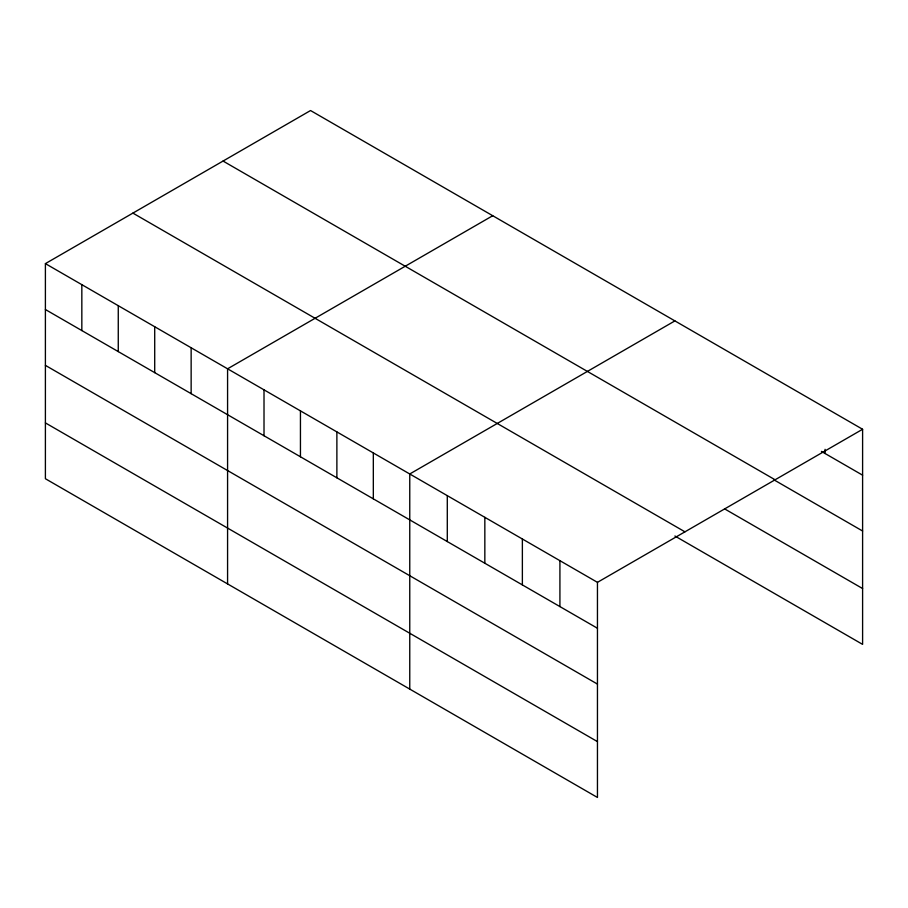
<?xml version="1.0" encoding="UTF-8"?>
<svg xmlns="http://www.w3.org/2000/svg" width="908" height="908" viewBox="0 0 908 908"><rect width="100%" height="100%" fill="white"/><g stroke="black" fill="none" stroke-linecap="round" stroke-linejoin="round"><path stroke-width="1.36" d="M45.4 263.626L597.453 582.346L597.453 797.462L45.4 478.732L45.4 263.626L310.547 110.538L862.6 429.268L862.6 644.374L674.905 536.015M492.726 215.718L227.579 368.807L227.579 583.912M674.905 320.899L409.758 473.976L409.758 689.093M597.453 582.346L862.6 429.268M821.422 451.401L862.6 475.179M223.05 161.056L775.103 479.787M774.195 479.98L862.6 531.01M724.55 508.843L862.6 588.543M132.897 213.108L684.95 531.827M45.4 309.526L597.453 628.257M45.4 365.368L597.453 684.087M45.4 422.901L597.453 741.62M825.066 449.324L825.066 453.501M559.918 560.679L559.918 606.578M522.372 539L522.372 584.911M484.838 517.333L484.838 563.232M447.292 495.654L447.292 541.565M373.324 452.944L373.324 498.855M336.879 431.913L336.879 477.812M300.446 410.87L300.446 456.781M264.012 389.838L264.012 435.749M191.145 347.764L191.145 393.675M154.712 326.732L154.712 372.643M118.267 305.69L118.267 351.6M81.834 284.658L81.834 330.569"/></g></svg>
